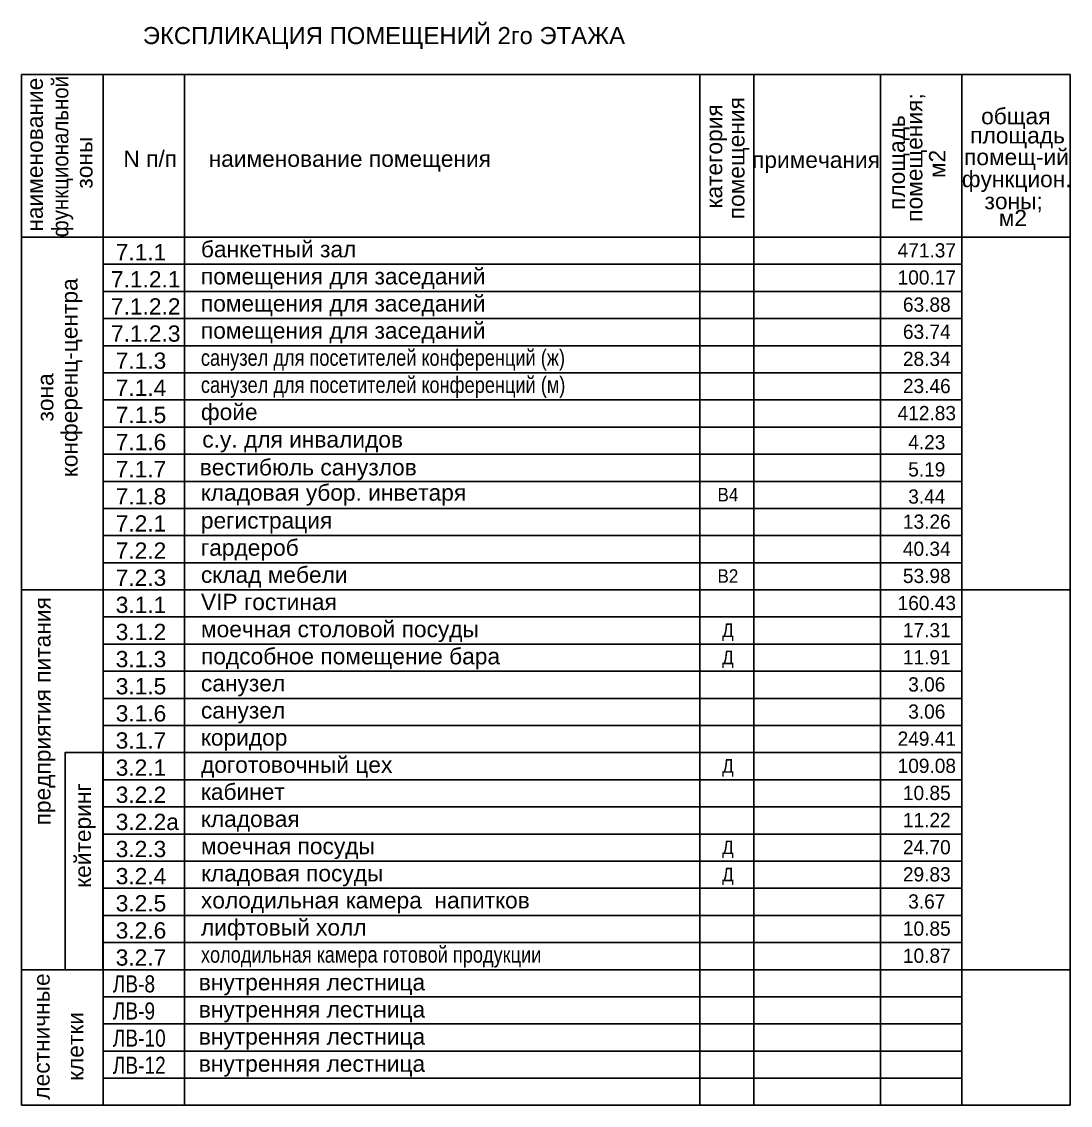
# Model space of a CAD drawing. Header units: millimetres. Extents: x -798 to 124478, y -405 to 121556.
# Drawn here: x 81117 to 100450, y 98179 to 118150 of the extents above; entities that cross this region are included whole.
import ezdxf
from ezdxf.enums import TextEntityAlignment as Align

# ---------------------------------------------------------------- set-up
doc = ezdxf.new("R2010")
doc.units = ezdxf.units.MM
doc.layers.add('A-AREA-TEXT', color=142, linetype='Continuous')
doc.layers.add('A-TEXT-EXPL', color=130, linetype='Continuous')
doc.styles.add('NOTE_70', font='arial.ttf', dxfattribs={"width": 0.8, "height": 2800})
doc.styles.get("Standard").update_dxf_attribs({"font": 'arial.ttf'})
doc.styles.add('STITL2', font='arial.ttf')

# ---------------------------------------------------------------- blocks, each defined once
blk = doc.blocks.new('RM_AREA')
at = {"color": 0, "linetype": 'ByBlock'}
for tag, p in [('ROOM_NAME', (0, 5)), ('AREA', (0, 0))]:
    blk.add_attdef(tag, text='', height=3, dxfattribs=at).set_placement(p, align=Align.CENTER)

msp = doc.modelspace()

# ---------------------------------------------------------------- linework, layer by layer
at = {"layer": 'A-TEXT-EXPL', "ltscale": 200}
for p, q in [((81117, 117179), (100450, 117179)), ((81117, 98179), (81117, 117179)), ((82617, 98179), (82617, 117179)), ((84117, 98179), (84117, 117179)), ((93617, 98179), (93617, 117179)), ((94617, 98179), (94617, 117179)), ((96951, 98179), (96950, 117179)), ((98450, 98179), (98450, 117179)), ((100450, 98179), (100450, 117179)), ((81117, 114179), (100450, 114179)), ((81117, 114179), (100450, 114179)), ((82617, 114179), (98450, 114179)), ((82617, 113679), (98450, 113679)), ((82617, 113179), (98450, 113179)), ((82617, 112679), (98450, 112679)), ((82617, 112179), (98450, 112179)), ((82617, 111679), (98450, 111679)), ((82617, 111179), (98450, 111179)), ((82617, 110679), (98450, 110679)), ((82617, 110179), (98450, 110179)), ((82617, 109679), (98450, 109679)), ((82617, 109179), (98450, 109179)), ((82617, 108679), (98450, 108679)), ((82617, 108179), (98450, 108179)), ((81117, 107679), (100450, 107679)), ((82617, 107179), (98450, 107179)), ((82617, 106679), (98450, 106679)), ((82617, 106179), (98450, 106179)), ((82617, 105679), (98450, 105679)), ((82617, 105179), (98450, 105179)), ((82617, 104679), (98450, 104679)), ((82617, 104179), (98450, 104179)), ((82617, 103679), (98450, 103679)), ((82617, 103179), (98450, 103179)), ((82617, 102679), (98450, 102679)), ((82617, 102179), (98450, 102179)), ((82617, 101679), (98450, 101679)), ((82617, 101179), (98450, 101179)), ((81117, 100679), (100450, 100679)), ((82618, 100179), (98450, 100179)), ((82618, 99679), (98450, 99679)), ((82618, 99179), (98450, 99179)), ((82618, 98679), (98450, 98679)), ((81117, 98179), (100450, 98179)), ((82618, 98179), (98450, 98179))]:
    msp.add_line(p, q, dxfattribs=at)
msp.add_lwpolyline([(82616, 104679), (81918, 104679), (81918, 100679), (82616, 100679)], close=True, dxfattribs=at)

# ---------------------------------------------------------------- block references
at = {"layer": 'A-AREA-TEXT'}
ref = msp.add_blockref('RM_AREA', (97804, 113805), dxfattribs=dict(at, xscale=105, yscale=87.5, zscale=175))
ref.add_attrib('AREA', '471.37', dxfattribs={"layer": '0', "color": 0, "linetype": 'ByBlock', "height": 262.5, "style": 'NOTE_70', "width": 0.96}).set_placement((97804, 113805), align=Align.CENTER)
ref.dxf.unprotected_set("ltscale", 0)
ref = msp.add_blockref('RM_AREA', (97804, 113305), dxfattribs=dict(at, xscale=105, yscale=87.5, zscale=175))
ref.add_attrib('AREA', '100.17', dxfattribs={"layer": '0', "color": 0, "linetype": 'ByBlock', "height": 262.5, "style": 'NOTE_70', "width": 0.96}).set_placement((97804, 113305), align=Align.CENTER)
ref.dxf.unprotected_set("ltscale", 0)
ref = msp.add_blockref('RM_AREA', (97804, 112805), dxfattribs=dict(at, xscale=105, yscale=87.5, zscale=175))
ref.add_attrib('AREA', '63.88', dxfattribs={"layer": '0', "color": 0, "linetype": 'ByBlock', "height": 262.5, "style": 'NOTE_70', "width": 0.96}).set_placement((97804, 112805), align=Align.CENTER)
ref.dxf.unprotected_set("ltscale", 0)
ref = msp.add_blockref('RM_AREA', (97804, 112305), dxfattribs=dict(at, xscale=105, yscale=87.5, zscale=175))
ref.add_attrib('AREA', '63.74', dxfattribs={"layer": '0', "color": 0, "linetype": 'ByBlock', "height": 262.5, "style": 'NOTE_70', "width": 0.96}).set_placement((97804, 112305), align=Align.CENTER)
ref.dxf.unprotected_set("ltscale", 0)
ref = msp.add_blockref('RM_AREA', (97804, 111805), dxfattribs=dict(at, xscale=105, yscale=87.5, zscale=175))
ref.add_attrib('AREA', '28.34', dxfattribs={"layer": '0', "color": 0, "linetype": 'ByBlock', "height": 262.5, "style": 'NOTE_70', "width": 0.96}).set_placement((97804, 111805), align=Align.CENTER)
ref.dxf.unprotected_set("ltscale", 0)
ref = msp.add_blockref('RM_AREA', (97804, 111305), dxfattribs=dict(at, xscale=105, yscale=87.5, zscale=175))
ref.add_attrib('AREA', '23.46', dxfattribs={"layer": '0', "color": 0, "linetype": 'ByBlock', "height": 262.5, "style": 'NOTE_70', "width": 0.96}).set_placement((97804, 111305), align=Align.CENTER)
ref.dxf.unprotected_set("ltscale", 0)
ref = msp.add_blockref('RM_AREA', (97804, 110805), dxfattribs=dict(at, xscale=105, yscale=87.5, zscale=175))
ref.add_attrib('AREA', '412.83', dxfattribs={"layer": '0', "color": 0, "linetype": 'ByBlock', "height": 262.5, "style": 'NOTE_70', "width": 0.96}).set_placement((97804, 110805), align=Align.CENTER)
ref.dxf.unprotected_set("ltscale", 0)
ref = msp.add_blockref('RM_AREA', (97804, 110268), dxfattribs=dict(at, xscale=105, yscale=87.5, zscale=175))
ref.add_attrib('AREA', '4.23', dxfattribs={"layer": '0', "color": 0, "linetype": 'ByBlock', "height": 262.5, "style": 'NOTE_70', "width": 0.96}).set_placement((97804, 110268), align=Align.CENTER)
ref.dxf.unprotected_set("ltscale", 0)
ref = msp.add_blockref('RM_AREA', (97804, 109768), dxfattribs=dict(at, xscale=105, yscale=87.5, zscale=175))
ref.add_attrib('AREA', '5.19', dxfattribs={"layer": '0', "color": 0, "linetype": 'ByBlock', "height": 262.5, "style": 'NOTE_70', "width": 0.96}).set_placement((97804, 109768), align=Align.CENTER)
ref.dxf.unprotected_set("ltscale", 0)
ref = msp.add_blockref('RM_AREA', (97804, 109268), dxfattribs=dict(at, xscale=105, yscale=87.5, zscale=175))
ref.add_attrib('AREA', '3.44', dxfattribs={"layer": '0', "color": 0, "linetype": 'ByBlock', "height": 262.5, "style": 'NOTE_70', "width": 0.96}).set_placement((97804, 109268), align=Align.CENTER)
ref.dxf.unprotected_set("ltscale", 0)
ref = msp.add_blockref('RM_AREA', (97804, 108805), dxfattribs=dict(at, xscale=105, yscale=87.5, zscale=175))
ref.add_attrib('AREA', '13.26', dxfattribs={"layer": '0', "color": 0, "linetype": 'ByBlock', "height": 262.5, "style": 'NOTE_70', "width": 0.96}).set_placement((97804, 108805), align=Align.CENTER)
ref.dxf.unprotected_set("ltscale", 0)
ref = msp.add_blockref('RM_AREA', (97804, 108305), dxfattribs=dict(at, xscale=105, yscale=87.5, zscale=175))
ref.add_attrib('AREA', '40.34', dxfattribs={"layer": '0', "color": 0, "linetype": 'ByBlock', "height": 262.5, "style": 'NOTE_70', "width": 0.96}).set_placement((97804, 108305), align=Align.CENTER)
ref.dxf.unprotected_set("ltscale", 0)
ref = msp.add_blockref('RM_AREA', (97804, 107805), dxfattribs=dict(at, xscale=105, yscale=87.5, zscale=175))
ref.add_attrib('AREA', '53.98', dxfattribs={"layer": '0', "color": 0, "linetype": 'ByBlock', "height": 262.5, "style": 'NOTE_70', "width": 0.96}).set_placement((97804, 107805), align=Align.CENTER)
ref.dxf.unprotected_set("ltscale", 0)
ref = msp.add_blockref('RM_AREA', (97804, 107305), dxfattribs=dict(at, xscale=105, yscale=87.5, zscale=175))
ref.add_attrib('AREA', '160.43', dxfattribs={"layer": '0', "color": 0, "linetype": 'ByBlock', "height": 262.5, "style": 'NOTE_70', "width": 0.96}).set_placement((97804, 107305), align=Align.CENTER)
ref.dxf.unprotected_set("ltscale", 0)
ref = msp.add_blockref('RM_AREA', (97804, 106805), dxfattribs=dict(at, xscale=105, yscale=87.5, zscale=175))
ref.add_attrib('AREA', '17.31', dxfattribs={"layer": '0', "color": 0, "linetype": 'ByBlock', "height": 262.5, "style": 'NOTE_70', "width": 0.96}).set_placement((97804, 106805), align=Align.CENTER)
ref.dxf.unprotected_set("ltscale", 0)
ref = msp.add_blockref('RM_AREA', (97804, 106305), dxfattribs=dict(at, xscale=105, yscale=87.5, zscale=175))
ref.add_attrib('AREA', '11.91', dxfattribs={"layer": '0', "color": 0, "linetype": 'ByBlock', "height": 262.5, "style": 'NOTE_70', "width": 0.96}).set_placement((97804, 106305), align=Align.CENTER)
ref.dxf.unprotected_set("ltscale", 0)
ref = msp.add_blockref('RM_AREA', (97804, 105805), dxfattribs=dict(at, xscale=105, yscale=87.5, zscale=175))
ref.add_attrib('AREA', '3.06', dxfattribs={"layer": '0', "color": 0, "linetype": 'ByBlock', "height": 262.5, "style": 'NOTE_70', "width": 0.96}).set_placement((97804, 105805), align=Align.CENTER)
ref.dxf.unprotected_set("ltscale", 0)
ref = msp.add_blockref('RM_AREA', (97804, 105305), dxfattribs=dict(at, xscale=105, yscale=87.5, zscale=175))
ref.add_attrib('AREA', '3.06', dxfattribs={"layer": '0', "color": 0, "linetype": 'ByBlock', "height": 262.5, "style": 'NOTE_70', "width": 0.96}).set_placement((97804, 105305), align=Align.CENTER)
ref.dxf.unprotected_set("ltscale", 0)
ref = msp.add_blockref('RM_AREA', (97804, 104805), dxfattribs=dict(at, xscale=105, yscale=87.5, zscale=175))
ref.add_attrib('AREA', '249.41', dxfattribs={"layer": '0', "color": 0, "linetype": 'ByBlock', "height": 262.5, "style": 'NOTE_70', "width": 0.96}).set_placement((97804, 104805), align=Align.CENTER)
ref.dxf.unprotected_set("ltscale", 0)
ref = msp.add_blockref('RM_AREA', (97804, 104305), dxfattribs=dict(at, xscale=105, yscale=87.5, zscale=175))
ref.add_attrib('AREA', '109.08', dxfattribs={"layer": '0', "color": 0, "linetype": 'ByBlock', "height": 262.5, "style": 'NOTE_70', "width": 0.96}).set_placement((97804, 104305), align=Align.CENTER)
ref.dxf.unprotected_set("ltscale", 0)
ref = msp.add_blockref('RM_AREA', (97804, 103805), dxfattribs=dict(at, xscale=105, yscale=87.5, zscale=175))
ref.add_attrib('AREA', '10.85', dxfattribs={"layer": '0', "color": 0, "linetype": 'ByBlock', "height": 262.5, "style": 'NOTE_70', "width": 0.96}).set_placement((97804, 103805), align=Align.CENTER)
ref.dxf.unprotected_set("ltscale", 0)
ref = msp.add_blockref('RM_AREA', (97804, 103305), dxfattribs=dict(at, xscale=105, yscale=87.5, zscale=175))
ref.add_attrib('AREA', '11.22', dxfattribs={"layer": '0', "color": 0, "linetype": 'ByBlock', "height": 262.5, "style": 'NOTE_70', "width": 0.96}).set_placement((97804, 103305), align=Align.CENTER)
ref.dxf.unprotected_set("ltscale", 0)
ref = msp.add_blockref('RM_AREA', (97804, 102805), dxfattribs=dict(at, xscale=105, yscale=87.5, zscale=175))
ref.add_attrib('AREA', '24.70', dxfattribs={"layer": '0', "color": 0, "linetype": 'ByBlock', "height": 262.5, "style": 'NOTE_70', "width": 0.96}).set_placement((97804, 102805), align=Align.CENTER)
ref.dxf.unprotected_set("ltscale", 0)
ref = msp.add_blockref('RM_AREA', (97804, 102305), dxfattribs=dict(at, xscale=105, yscale=87.5, zscale=175))
ref.add_attrib('AREA', '29.83', dxfattribs={"layer": '0', "color": 0, "linetype": 'ByBlock', "height": 262.5, "style": 'NOTE_70', "width": 0.96}).set_placement((97804, 102305), align=Align.CENTER)
ref.dxf.unprotected_set("ltscale", 0)
ref = msp.add_blockref('RM_AREA', (97804, 101805), dxfattribs=dict(at, xscale=105, yscale=87.5, zscale=175))
ref.add_attrib('AREA', '3.67', dxfattribs={"layer": '0', "color": 0, "linetype": 'ByBlock', "height": 262.5, "style": 'NOTE_70', "width": 0.96}).set_placement((97804, 101805), align=Align.CENTER)
ref.dxf.unprotected_set("ltscale", 0)
ref = msp.add_blockref('RM_AREA', (97804, 101305), dxfattribs=dict(at, xscale=105, yscale=87.5, zscale=175))
ref.add_attrib('AREA', '10.85', dxfattribs={"layer": '0', "color": 0, "linetype": 'ByBlock', "height": 262.5, "style": 'NOTE_70', "width": 0.96}).set_placement((97804, 101305), align=Align.CENTER)
ref.dxf.unprotected_set("ltscale", 0)
ref = msp.add_blockref('RM_AREA', (97804, 100805), dxfattribs=dict(at, xscale=105, yscale=87.5, zscale=175))
ref.add_attrib('AREA', '10.87', dxfattribs={"layer": '0', "color": 0, "linetype": 'ByBlock', "height": 262.5, "style": 'NOTE_70', "width": 0.96}).set_placement((97804, 100805), align=Align.CENTER)
ref.dxf.unprotected_set("ltscale", 0)

# ---------------------------------------------------------------- texts
at = {"layer": 'A-TEXT-EXPL', "ltscale": 200, "style": 'STITL2'}
for s, height, p in [('ЭКСПЛИКАЦИЯ ПОМЕЩЕНИЙ 2го ЭТАЖА ', 315, (83351, 117737)), ('общая ', 300, (98806, 116259)), ('площадь ', 300, (98605, 115906)), ('N п/п', 300, (82993, 115475)), ('наименование помещения', 300, (84564, 115475)), ('примечания', 300, (94582, 115455)), ('помещ-ий', 300, (98491, 115506)), ('функцион.', 300, (98450, 115100)), ('зоны;', 300, (98868, 114694)), ('м2', 300, (99130, 114382)), ('7.1.1', 300, (82851, 113753)), ('банкетный зал', 300, (84422, 113808)), ('7.1.2.1', 300, (82764, 113253)), ('помещения для заседаний', 300, (84422, 113308)), ('7.1.2.2', 300, (82764, 112753)), ('помещения для заседаний', 300, (84422, 112808)), ('7.1.2.3', 300, (82764, 112253)), ('помещения для заседаний', 300, (84422, 112308)), ('7.1.3', 300, (82851, 111753)), ('7.1.4', 300, (82851, 111253)), ('7.1.5', 300, (82851, 110753)), ('фойе', 300, (84422, 110808)), ('7.1.6', 300, (82851, 110253)), ('с.у. для инвалидов', 300, (84447, 110302)), ('7.1.7', 300, (82851, 109753)), ('вестибюль санузлов', 300, (84400, 109788)), ('7.1.8', 300, (82851, 109253)), ('кладовая убор. инветаря', 300, (84420, 109322)), ('7.2.1', 300, (82851, 108753)), ('регистрация', 300, (84422, 108808)), ('7.2.2', 300, (82851, 108253)), ('гардероб', 300, (84422, 108308)), ('7.2.3', 300, (82851, 107753)), ('склад мебели', 300, (84422, 107808)), ('3.1.1', 300, (82851, 107253)), ('VIP гостиная', 300, (84423, 107306)), ('3.1.2', 300, (82851, 106753)), ('моечная столовой посуды', 300, (84423, 106806)), ('3.1.3', 300, (82851, 106253)), ('подсобное помещение бара', 300, (84423, 106306)), ('3.1.5', 300, (82851, 105753)), ('санузел', 300, (84422, 105808)), ('3.1.6', 300, (82851, 105253)), ('санузел', 300, (84422, 105308)), ('3.1.7', 300, (82851, 104753)), ('коридор', 300, (84422, 104808)), ('3.2.1', 300, (82851, 104253)), ('доготовочный цех', 300, (84423, 104306)), ('3.2.2', 300, (82851, 103753)), ('кабинет', 300, (84422, 103808)), ('3.2.2a', 300, (82851, 103253)), ('кладовая', 300, (84422, 103308)), ('3.2.3', 300, (82851, 102753)), ('моечная посуды', 300, (84423, 102806)), ('3.2.4', 300, (82851, 102253)), ('кладовая посуды', 300, (84423, 102306)), ('3.2.5', 300, (82851, 101753)), ('холодильная камера  напитков', 300, (84422, 101808)), ('3.2.6', 300, (82851, 101253)), ('лифтовый холл', 300, (84422, 101308)), ('3.2.7', 300, (82851, 100753)), ('внутренняя лестница', 300, (84383, 100297)), ('внутренняя лестница', 300, (84383, 99797)), ('внутренняя лестница', 300, (84383, 99297)), ('внутренняя лестница', 300, (84383, 98797))]:
    msp.add_text(s, height=height, dxfattribs=at).set_placement(p)
for s, p in [('наименование', (81508, 114280)), ('помещения', (94443, 114509)), ('помещения;', (97723, 114463)), ('категория', (94032, 114707)), ('площадь ', (97401, 114681)), ('зоны', (82423, 115073)), ('м2', (98145, 115268)), ('конференц-центра', (82147, 109756)), ('зона ', (81702, 110781)), ('предприятия питания', (81649, 103338)), ('кейтеринг', (82394, 102188))]:
    msp.add_text(s, height=300, rotation=90, dxfattribs=at).set_placement(p)
at = {"layer": 'A-TEXT-EXPL', "ltscale": 200, "style": 'STITL2', "width": 0.9}
msp.add_text('функциональной', height=300, rotation=90, dxfattribs=at).set_placement((81977, 114179))
at = {"layer": 'A-TEXT-EXPL', "ltscale": 200, "style": 'STITL2'}
for s, height, width, p in [('санузел для посетителей конференций (ж)', 300, 0.8, (84422, 111808)), ('санузел для посетителей конференций (м)', 300, 0.8, (84422, 111308)), ('B4', 250, 0.9, (93945, 109309)), ('B2', 250, 0.9, (93945, 107809)), ('Д', 250, 0.9, (94031, 106809)), ('Д', 250, 0.9, (94032, 106309)), ('Д', 250, 0.9, (94032, 104309)), ('Д', 250, 0.9, (94032, 102809)), ('Д', 250, 0.9, (94032, 102309)), ('холодильная камера готовой продукции', 300, 0.8, (84422, 100808)), ('ЛВ-8', 315, 0.8, (82798, 100260)), ('ЛВ-9', 315, 0.8, (82798, 99760)), ('ЛВ-10', 315, 0.8, (82798, 99260)), ('ЛВ-12', 315, 0.8, (82798, 98760))]:
    msp.add_text(s, height=height, dxfattribs=dict(at, width=width)).set_placement(p)
for s, p in [('лестничные', (81483, 99448)), (' клетки', (82105, 99205))]:
    msp.add_text(s, height=300, rotation=90, dxfattribs=at).set_placement(p, align=Align.MIDDLE_CENTER)

doc.saveas('drawing.dxf')
